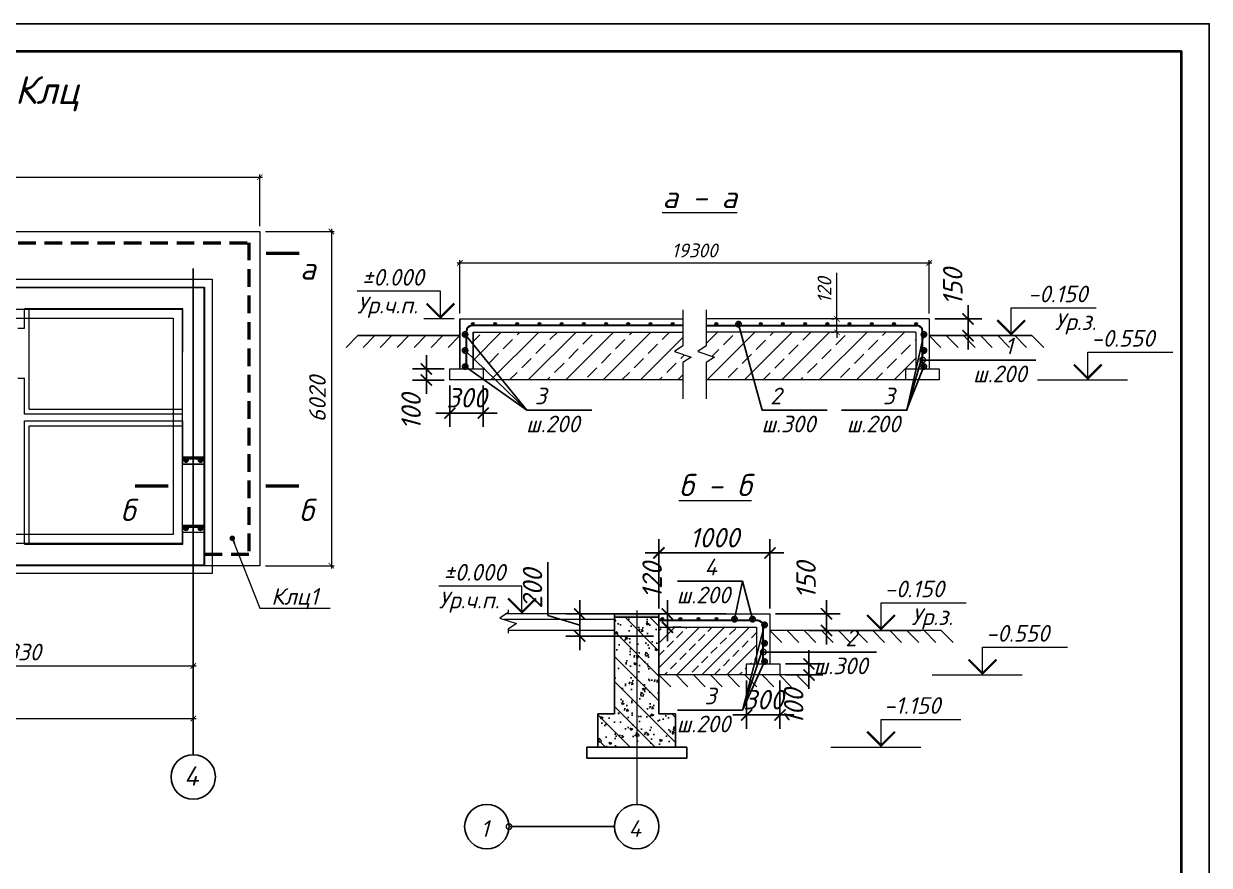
# Model space of a CAD drawing. Extents: x 108150 to 142535, y -18867 to -9422.
# Drawn here: x 136107.8 to 136321.3, y -16702.9 to -16551.3 of the extents above; entities that cross this region are included whole.
import ezdxf
from ezdxf.enums import TextEntityAlignment as Align

# ---------------------------------------------------------------- set-up
doc = ezdxf.new("R2010")
doc.units = 0
doc.header["$MEASUREMENT"] = 0
doc.header["$PDMODE"] = 32
doc.header["$PDSIZE"] = 0.6
doc.linetypes.add('DASHED2', pattern=[9.525, 6.35, -3.175])
doc.styles.add('ГОСТ -3', font='isocpeui.ttf', dxfattribs={"height": 3})
doc.styles.add('ГОСТ 300', font='isocpeui.ttf', dxfattribs={"height": 300})
doc.styles.add('ГОСТ-  2.5', font='isocpeui.ttf', dxfattribs={"height": 2.5})
doc.styles.add('ГОСТ3.5', font='isocpeur.ttf', dxfattribs={"oblique": 15, "height": 3.5})
doc.dimstyles.new('100', dxfattribs={"dimtxt": 3.5, "dimasz": 2, "dimexe": 2.5, "dimexo": 0.5, "dimgap": 1, "dimtad": 1, "dimdec": 0, "dimlfac": 100, "dimtxsty": 'ГОСТ3.5', "dimblk": 'ARCHTICK', "dimcen": 2.5, "dimdle": 2.5, "dimclrd": 256, "dimclre": 256, "dimclrt": 2, "dimadec": 3, "dimazin": 0, "dimtfac": 1, "dimtdec": 0, "dimtmove": 1, "dimatfit": 3, "dimldrblk": 'DOTSMALL', "dimfxl": 1, "dimlwd": -1, "dimlwe": -1, "dimarcsym": 0})
doc.dimstyles.new('100-2.5', dxfattribs={"dimtxt": 2.5, "dimasz": 1, "dimexe": 0.5, "dimexo": 1, "dimgap": 1, "dimtad": 1, "dimdec": 0, "dimlfac": 100, "dimtxsty": 'ГОСТ-  2.5', "dimblk": 'ARCHTICK', "dimcen": 2.5, "dimdle": 0.5, "dimclrd": 7, "dimclre": 7, "dimclrt": 7, "dimadec": 0, "dimazin": 0, "dimtfac": 1, "dimtdec": 0, "dimtmove": 0, "dimatfit": 0, "dimldrblk": 'DOT', "dimfxl": 1, "dimlwd": 15, "dimlwe": 15, "dimarcsym": 0})
doc.dimstyles.new('100-3А', dxfattribs={"dimtxt": 3, "dimasz": 1, "dimexe": 0.5, "dimexo": 1, "dimgap": 1, "dimtad": 1, "dimdec": 0, "dimlfac": 100, "dimtxsty": 'ГОСТ -3', "dimblk": 'ARCHTICK', "dimcen": 2.5, "dimdle": 0.5, "dimclrd": 7, "dimclre": 7, "dimclrt": 7, "dimadec": 0, "dimazin": 0, "dimtfac": 1, "dimtdec": 0, "dimtmove": 0, "dimatfit": 0, "dimldrblk": 'DOT', "dimfxl": 1, "dimlwd": 15, "dimlwe": 15, "dimarcsym": 0})
doc.dimstyles.new('50', dxfattribs={"dimtxt": 3.5, "dimasz": 2, "dimexe": 2.5, "dimexo": 1, "dimgap": 1, "dimtad": 1, "dimdec": 0, "dimlfac": 50, "dimtxsty": 'ГОСТ3.5', "dimblk": 'ARCHTICK', "dimcen": 2.5, "dimdle": 2.5, "dimclrd": 256, "dimclre": 256, "dimclrt": 2, "dimadec": 3, "dimazin": 0, "dimtfac": 1, "dimtdec": 0, "dimtmove": 1, "dimatfit": 3, "dimldrblk": 'DOTSMALL', "dimfxl": 1, "dimlwd": -1, "dimlwe": -1, "dimarcsym": 0})

# ---------------------------------------------------------------- blocks, each defined once
blk = doc.blocks.new('*U2669')
at = {"color": 0, "lineweight": -2}
for p, q in [((0, 0), (-2.12, -2.12)), ((3.06, 0), (0.94, -2.12)), ((6.13, 0), (4, -2.12)), ((9.19, 0), (7.07, -2.12)), ((12.25, 0), (10.13, -2.12)), ((15.31, 0), (13.19, -2.12)), ((18.38, 0), (16.25, -2.12))]:
    blk.add_line(p, q, dxfattribs=at)
blk = doc.blocks.new('_ArchTick')
at = {"color": 0, "linetype": 'ByBlock', "const_width": 0.15}
blk.add_lwpolyline([(-0.5, -0.5), (0.5, 0.5)], dxfattribs=at)
blk = doc.blocks.new('_DotSmall')
at = {"color": 0, "linetype": 'ByBlock', "lineweight": 15, "const_width": 0.5}
blk.add_lwpolyline([(-0.0625, 0, 1), (0.0625, 0, 1)], format="xyb", close=True, dxfattribs=at)
blk = doc.blocks.new('*D2702')
at = {"transparency": 16777216}
for p, q in [((136252.38, -16655.16), (136252.38, -16663.16)), ((136243.2, -16657.66), (136254.88, -16657.66)), ((136249.2, -16660.66), (136254.88, -16660.66))]:
    blk.add_line(p, q, dxfattribs=at)
at = {"layer": 'Defpoints', "color": 0, "lineweight": 0, "transparency": 16777216}
for p in [(136242.2, -16657.66), (136248.2, -16660.66), (136252.38, -16660.66)]:
    blk.add_point(p, dxfattribs=at)
at = {"transparency": 16777216, "xscale": 2, "yscale": 2, "zscale": 2}
for p, rotation in [((136252.38, -16657.66), 90), ((136252.38, -16660.66), 270)]:
    blk.add_blockref('_ArchTick', p, dxfattribs=dict(at, rotation=rotation))
at = {"color": 2, "lineweight": 15, "transparency": 16777216, "insert": (136248.71, -16651.62), "char_height": 3.5, "attachment_point": 5, "rotation": 90, "style": 'ГОСТ3.5'}
blk.add_mtext('150', dxfattribs=at)
blk = doc.blocks.new('*D2703')
at = {"transparency": 16777216}
for p, q in [((136202.18, -16657.93), (136202.18, -16648.35)), ((136207.93, -16664.16), (136207.93, -16655.16)), ((136207.93, -16659.66), (136202.18, -16657.93)), ((136221.2, -16657.66), (136205.43, -16657.66)), ((136221.2, -16661.66), (136205.43, -16661.66))]:
    blk.add_line(p, q, dxfattribs=at)
at = {"layer": 'Defpoints', "color": 0, "lineweight": 0, "transparency": 16777216}
for p in [(136207.93, -16657.66), (136222.2, -16657.66), (136222.2, -16661.66)]:
    blk.add_point(p, dxfattribs=at)
at = {"transparency": 16777216, "xscale": 2, "yscale": 2, "zscale": 2}
for p, rotation in [((136207.93, -16657.66), 90), ((136207.93, -16661.66), 270)]:
    blk.add_blockref('_ArchTick', p, dxfattribs=dict(at, rotation=rotation))
at = {"color": 2, "lineweight": 15, "transparency": 16777216, "insert": (136199.43, -16653.14), "char_height": 3.5, "attachment_point": 5, "rotation": 90, "style": 'ГОСТ3.5'}
blk.add_mtext('200', dxfattribs=at)
blk = doc.blocks.new('A$C35071BFB')
at = {"lineweight": 25}
h = blk.add_hatch(color=196, dxfattribs=at)
h.dxf.hatch_style = 1
h.set_gradient(color1=(173, 173, 173), color2=(158, 158, 158), one_color=1, tint=0.62)
h.paths.add_polyline_path([(0, 0), (-8, 0), (-8, -0.6), (0, -0.6)])
h = blk.add_hatch(dxfattribs=at)
h.set_pattern_fill('ANSI31', color=196)
h.set_pattern_definition([(45, (3610.977, 6820.6217), (-2.245064, 2.245064), [])])
h.paths.add_polyline_path([(-8, -18), (-11, -18), (-11, -24), (3, -24), (3, -18), (0, -18), (0, -0.6), (-8, -0.6)])
h = blk.add_hatch(dxfattribs=at)
h.set_pattern_fill('AR-CONC', color=196, scale=0.025)
h.set_pattern_definition([(50, (3610.977, 6820.6217), (4.5546167, -0.3984771), [0.47625, -5.23875]), (355, (3610.977, 6820.6217), (-0.8810855, 4.776421), [0.381, -4.1910146]), (100.451445, (3611.3565, 6820.5885), (3.6735312, 4.3779438), [0.4047502, -4.452256]), (46.1842, (3610.977, 6821.892), (6.776976, -1.051058), [0.714375, -7.858125]), (96.63556, (3611.542, 6821.804), (5.9351034, 6.185653), [0.6071256, -6.67839]), (351.18415, (3610.977, 6821.892), (5.9351034, 6.185653), [0.571499, -6.286493]), (21, (3611.612, 6821.5742), (3.7903598, -2.55663), [0.47625, -5.23875]), (326, (3611.612, 6821.574), (1.5450507, 4.6046992), [0.381, -4.191]), (71.451445, (3611.928, 6821.361), (5.3354105, 2.0480692), [0.4047502, -4.4522484]), (37.5, (3610.977, 6820.6217), (0.07721508, 2.11387597), [0, -4.1402, 0, -4.2545, 0, -4.206875]), (7.5, (3610.977, 6820.6217), (1.67049156, 2.5045144), [0, -2.4257, 0, -4.04495, 0, -1.603375]), (327.5, (3609.561, 6820.6217), (3.38976488, -0.1432186), [0, -1.5875, 0, -4.953, 0, -6.57225]), (317.5, (3608.926, 6820.6217), (3.7032295, 0.6356623), [0, -2.06375, 0, -3.2893, 0, -4.66725])])
h.paths.add_polyline_path([(0, -18), (0, -0.6), (-8, -0.6), (-8, -18), (-11, -18), (-11, -24), (3, -24), (3, -18)])
at = {"color": 7, "lineweight": -3}
for p, q in [((-8, 0), (-8, -18)), ((0, -18), (0, 0)), ((-8, -18), (-11, -18)), ((-11, -18), (-11, -24)), ((3, -18), (0, -18)), ((3, -24), (3, -18)), ((5, -24), (-13, -24)), ((-13, -24), (-13, -26)), ((5, -26), (5, -24)), ((-13, -26), (5, -26))]:
    blk.add_line(p, q, dxfattribs=at)
at = {"color": 196, "lineweight": 25}
blk.add_lwpolyline([(-8, -0.6), (0, -0.6), (0, 0), (-8, 0)], close=True, dxfattribs=at)
blk = doc.blocks.new('*D2874')
at = {"transparency": 16777216}
for p, q in [((136222.2, -16656.66), (136222.2, -16644.17)), ((136242.2, -16656.66), (136242.2, -16644.17)), ((136219.7, -16646.67), (136244.7, -16646.67))]:
    blk.add_line(p, q, dxfattribs=at)
at = {"layer": 'Defpoints', "color": 0, "lineweight": 0, "transparency": 16777216}
for p in [(136242.2, -16646.67), (136222.2, -16657.66), (136242.2, -16657.66)]:
    blk.add_point(p, dxfattribs=at)
at = {"transparency": 16777216, "xscale": 2, "yscale": 2, "zscale": 2, "rotation": 180}
blk.add_blockref('_ArchTick', (136222.2, -16646.67), dxfattribs=at)
at = {"transparency": 16777216, "xscale": 2, "yscale": 2, "zscale": 2}
blk.add_blockref('_ArchTick', (136242.2, -16646.67), dxfattribs=at)
at = {"color": 2, "lineweight": 15, "transparency": 16777216, "insert": (136232.2, -16643.92), "char_height": 3.5, "attachment_point": 5, "style": 'ГОСТ3.5'}
blk.add_mtext('1000', dxfattribs=at)
blk = doc.blocks.new('*D2875')
at = {"transparency": 16777216}
for p, q in [((136238, -16669.66), (136238, -16678.36)), ((136244, -16669.66), (136244, -16678.36)), ((136235.5, -16675.86), (136246.5, -16675.86))]:
    blk.add_line(p, q, dxfattribs=at)
at = {"layer": 'Defpoints', "color": 0, "lineweight": 0, "transparency": 16777216}
for p in [(136238, -16668.66, -754.49), (136244, -16668.66, -754.49), (136244, -16675.86)]:
    blk.add_point(p, dxfattribs=at)
at = {"transparency": 16777216, "xscale": 2, "yscale": 2, "zscale": 2, "rotation": 180}
blk.add_blockref('_ArchTick', (136238, -16675.86), dxfattribs=at)
at = {"transparency": 16777216, "xscale": 2, "yscale": 2, "zscale": 2}
blk.add_blockref('_ArchTick', (136244, -16675.86), dxfattribs=at)
at = {"color": 2, "lineweight": 15, "transparency": 16777216, "insert": (136241, -16673.11), "char_height": 3.5, "attachment_point": 5, "style": 'ГОСТ3.5'}
blk.add_mtext('300', dxfattribs=at)
blk = doc.blocks.new('*D2876')
at = {"transparency": 16777216}
for p, q in [((136249.23, -16671.16), (136249.23, -16664.16)), ((136245, -16666.66), (136251.73, -16666.66)), ((136245, -16668.66), (136251.73, -16668.66))]:
    blk.add_line(p, q, dxfattribs=at)
at = {"layer": 'Defpoints', "color": 0, "lineweight": 0, "transparency": 16777216}
for p in [(136244, -16666.66, -754.49), (136249.23, -16666.66), (136244, -16668.66, -754.49)]:
    blk.add_point(p, dxfattribs=at)
at = {"transparency": 16777216, "xscale": 2, "yscale": 2, "zscale": 2}
for p, rotation in [((136249.23, -16666.66), 90), ((136249.23, -16668.66), 270)]:
    blk.add_blockref('_ArchTick', p, dxfattribs=dict(at, rotation=rotation))
at = {"color": 2, "lineweight": 15, "transparency": 16777216, "insert": (136246.48, -16674.41), "char_height": 3.5, "attachment_point": 5, "rotation": 90, "style": 'ГОСТ3.5'}
blk.add_mtext('100', dxfattribs=at)
blk = doc.blocks.new('_Dot')
at = {"color": 0, "linetype": 'ByBlock', "lineweight": -2}
blk.add_line((-0.5, 0), (-1, 0), dxfattribs=at)
at = {"color": 0, "linetype": 'ByBlock', "const_width": 0.5}
blk.add_lwpolyline([(-0.25, 0, 1), (0.25, 0, 1)], format="xyb", close=True, dxfattribs=at)
blk = doc.blocks.new('*D2879')
at = {"transparency": 16777216}
for p, q in [((136277.89, -16602.02), (136277.89, -16610.02)), ((136271.88, -16604.52), (136280.39, -16604.52)), ((136271.88, -16607.52), (136280.39, -16607.52))]:
    blk.add_line(p, q, dxfattribs=at)
at = {"layer": 'Defpoints', "color": 0, "lineweight": 0, "transparency": 16777216}
for p in [(136270.88, -16604.52, -754.49), (136270.88, -16607.52, -754.49), (136277.89, -16607.52)]:
    blk.add_point(p, dxfattribs=at)
at = {"transparency": 16777216, "xscale": 2, "yscale": 2, "zscale": 2}
for p, rotation in [((136277.89, -16604.52), 90), ((136277.89, -16607.52), 270)]:
    blk.add_blockref('_ArchTick', p, dxfattribs=dict(at, rotation=rotation))
at = {"color": 2, "lineweight": 15, "transparency": 16777216, "insert": (136275.14, -16598.77), "char_height": 3.5, "attachment_point": 5, "rotation": 90, "style": 'ГОСТ3.5'}
blk.add_mtext('150', dxfattribs=at)
blk = doc.blocks.new('*D2712')
at = {"transparency": 16777216}
for p, q in [((136184.54, -16616.52), (136184.54, -16623.97)), ((136190.54, -16616.52), (136190.54, -16623.97)), ((136182.04, -16621.47), (136193.04, -16621.47))]:
    blk.add_line(p, q, dxfattribs=at)
at = {"layer": 'Defpoints', "color": 0, "lineweight": 0, "transparency": 16777216}
for p in [(136184.54, -16615.52, -754.49), (136190.54, -16615.52, -754.49), (136190.54, -16621.47)]:
    blk.add_point(p, dxfattribs=at)
at = {"transparency": 16777216, "xscale": 2, "yscale": 2, "zscale": 2, "rotation": 180}
blk.add_blockref('_ArchTick', (136184.54, -16621.47), dxfattribs=at)
at = {"transparency": 16777216, "xscale": 2, "yscale": 2, "zscale": 2}
blk.add_blockref('_ArchTick', (136190.54, -16621.47), dxfattribs=at)
at = {"color": 2, "lineweight": 15, "transparency": 16777216, "insert": (136187.54, -16618.72), "char_height": 3.5, "attachment_point": 5, "style": 'ГОСТ3.5'}
blk.add_mtext('300', dxfattribs=at)
blk = doc.blocks.new('*D2713')
at = {"transparency": 16777216}
for p, q in [((136180.31, -16618.02), (136180.31, -16611.02)), ((136183.54, -16613.52), (136177.81, -16613.52)), ((136183.54, -16615.52), (136177.81, -16615.52))]:
    blk.add_line(p, q, dxfattribs=at)
at = {"layer": 'Defpoints', "color": 0, "lineweight": 0, "transparency": 16777216}
for p in [(136180.31, -16613.52), (136184.54, -16613.52, -754.49), (136184.54, -16615.52, -754.49)]:
    blk.add_point(p, dxfattribs=at)
at = {"transparency": 16777216, "xscale": 2, "yscale": 2, "zscale": 2}
for p, rotation in [((136180.31, -16613.52), 90), ((136180.31, -16615.52), 270)]:
    blk.add_blockref('_ArchTick', p, dxfattribs=dict(at, rotation=rotation))
at = {"color": 2, "lineweight": 15, "transparency": 16777216, "insert": (136177.56, -16621.27), "char_height": 3.5, "attachment_point": 5, "rotation": 90, "style": 'ГОСТ3.5'}
blk.add_mtext('100', dxfattribs=at)
blk = doc.blocks.new('*D2714')
at = {"color": 7, "lineweight": 15, "transparency": 16777216}
for p, q in [((136163.19, -16588.28), (136163.19, -16649.48)), ((136151.31, -16588.78), (136163.69, -16588.78)), ((136151.31, -16648.98), (136163.69, -16648.98))]:
    blk.add_line(p, q, dxfattribs=at)
at = {"layer": 'Defpoints', "color": 0, "lineweight": 0, "transparency": 16777216}
for p in [(136150.31, -16588.78), (136150.31, -16648.98), (136163.19, -16648.98)]:
    blk.add_point(p, dxfattribs=at)
at = {"color": 7, "lineweight": 15, "transparency": 16777216}
for p, rotation in [((136163.19, -16588.78), 90), ((136163.19, -16648.98), 270)]:
    blk.add_blockref('_ArchTick', p, dxfattribs=dict(at, rotation=rotation))
at = {"color": 7, "lineweight": 25, "transparency": 16777216, "insert": (136160.69, -16618.96), "char_height": 3, "attachment_point": 5, "rotation": 90, "style": 'ГОСТ -3'}
blk.add_mtext('6020', dxfattribs=at)
blk = doc.blocks.new('A$C2C831A7A')
at = {"lineweight": 25}
for points in [[(-0.95, 3.2, 1), (-0.15, 3.2, 1)], [(-0.95, 0.6, 1), (-0.15, 0.6, 1)]]:
    blk.add_hatch(color=7, dxfattribs=at).paths.add_polyline_path(points)
at = {"color": 7, "lineweight": 50}
blk.add_line((-0.15, 0.06), (-0.15, 3.69), dxfattribs=at)
at = {"color": 7, "lineweight": 25}
for centre in [(-0.55, 3.2), (-0.55, 0.6)]:
    blk.add_circle(centre, 0.4, dxfattribs=at)
blk = doc.blocks.new('*D2707')
at = {"color": 7, "lineweight": 15, "transparency": 16777216}
for p, q in [((135969.11, -16673.03), (135969.11, -16677.01)), ((136138.31, -16673.03), (136138.31, -16677.01)), ((135968.61, -16676.51), (136138.81, -16676.51))]:
    blk.add_line(p, q, dxfattribs=at)
at = {"layer": 'Defpoints', "color": 0, "lineweight": 0, "transparency": 16777216}
for p in [(135969.11, -16672.03), (136138.31, -16672.03), (136138.31, -16676.51)]:
    blk.add_point(p, dxfattribs=at)
at = {"color": 7, "lineweight": 15, "transparency": 16777216, "rotation": 180}
blk.add_blockref('_ArchTick', (135969.11, -16676.51), dxfattribs=at)
at = {"color": 7, "lineweight": 15, "transparency": 16777216}
blk.add_blockref('_ArchTick', (136138.31, -16676.51), dxfattribs=at)
at = {"color": 7, "lineweight": 25, "transparency": 16777216, "insert": (136053.71, -16674.01), "char_height": 3, "attachment_point": 5, "style": 'ГОСТ -3'}
blk.add_mtext('16920', dxfattribs=at)
blk = doc.blocks.new('*D2711')
at = {"color": 7, "lineweight": 15, "transparency": 16777216}
for p, q in [((135956.62, -16578.98), (136150.81, -16578.98)), ((135957.12, -16587.78), (135957.12, -16578.48)), ((136150.31, -16587.78), (136150.31, -16578.48))]:
    blk.add_line(p, q, dxfattribs=at)
at = {"layer": 'Defpoints', "color": 0, "lineweight": 0, "transparency": 16777216}
for p in [(136150.31, -16578.98), (135957.12, -16588.78), (136150.31, -16588.78)]:
    blk.add_point(p, dxfattribs=at)
at = {"color": 7, "lineweight": 15, "transparency": 16777216, "rotation": 180}
blk.add_blockref('_ArchTick', (135957.12, -16578.98), dxfattribs=at)
at = {"color": 7, "lineweight": 15, "transparency": 16777216}
blk.add_blockref('_ArchTick', (136150.31, -16578.98), dxfattribs=at)
at = {"color": 7, "lineweight": 25, "transparency": 16777216, "insert": (136053.01, -16576.48), "char_height": 3, "attachment_point": 5, "style": 'ГОСТ -3'}
blk.add_mtext('19320', dxfattribs=at)
blk = doc.blocks.new('*D2959')
at = {"color": 7, "lineweight": 15, "transparency": 16777216}
for p, q in [((136254.28, -16604.52), (136254.28, -16596.19)), ((136253.28, -16604.52), (136253.78, -16604.52)), ((136254.28, -16606.92), (136254.28, -16604.52)), ((136253.28, -16606.92), (136253.78, -16606.92)), ((136254.28, -16606.92), (136254.28, -16607.92))]:
    blk.add_line(p, q, dxfattribs=at)
at = {"layer": 'Defpoints', "color": 0, "lineweight": 0, "transparency": 16777216}
for p in [(136254.28, -16604.52, -754.49), (136254.28, -16606.92, -754.49), (136254.28, -16606.92)]:
    blk.add_point(p, dxfattribs=at)
at = {"color": 7, "lineweight": 15, "transparency": 16777216}
for p, rotation in [((136254.28, -16604.52), 270), ((136254.28, -16606.92), 90)]:
    blk.add_blockref('_ArchTick', p, dxfattribs=dict(at, rotation=rotation))
at = {"color": 7, "lineweight": 25, "transparency": 16777216, "insert": (136252.03, -16599.35), "char_height": 2.5, "attachment_point": 5, "rotation": 90, "style": 'ГОСТ-  2.5'}
blk.add_mtext('120', dxfattribs=at)
blk = doc.blocks.new('*D2960')
at = {"transparency": 16777216}
for p, q in [((136223.73, -16662.56), (136223.73, -16655.16)), ((136224.73, -16657.66), (136226.23, -16657.66)), ((136224.73, -16660.06), (136226.23, -16660.06))]:
    blk.add_line(p, q, dxfattribs=at)
at = {"layer": 'Defpoints', "color": 0, "lineweight": 0, "transparency": 16777216}
for p in [(136223.73, -16657.66, -754.49), (136223.73, -16657.66), (136223.73, -16660.06, -754.49)]:
    blk.add_point(p, dxfattribs=at)
at = {"transparency": 16777216, "xscale": 2, "yscale": 2, "zscale": 2}
for p, rotation in [((136223.73, -16657.66), 90), ((136223.73, -16660.06), 270)]:
    blk.add_blockref('_ArchTick', p, dxfattribs=dict(at, rotation=rotation))
at = {"color": 2, "lineweight": 15, "transparency": 16777216, "insert": (136220.98, -16651.64), "char_height": 3.5, "attachment_point": 5, "rotation": 90, "style": 'ГОСТ3.5'}
blk.add_mtext('120', dxfattribs=at)

msp = doc.modelspace()

# ---------------------------------------------------------------- hatches: boundary and pattern name
at = {"lineweight": -3}
for points in [[(136188.9331, -16605.4688, 1), (136188.4331, -16605.4688, 1)], [(136192.9331, -16605.4688, 1), (136192.4331, -16605.4688, 1)], [(136196.9331, -16605.4688, 1), (136196.4331, -16605.4688, 1)], [(136200.9331, -16605.4688, 1), (136200.4331, -16605.4688, 1)], [(136204.9331, -16605.4688, 1), (136204.4331, -16605.4688, 1)], [(136208.9331, -16605.4688, 1), (136208.4331, -16605.4688, 1)], [(136212.9331, -16605.4688, 1), (136212.4331, -16605.4688, 1)], [(136216.9331, -16605.4688, 1), (136216.4331, -16605.4688, 1)], [(136220.9331, -16605.4688, 1), (136220.4331, -16605.4688, 1)], [(136224.9331, -16605.4688, 1), (136224.4331, -16605.4688, 1)], [(136232.2915, -16605.4688, -1), (136232.7915, -16605.4688, -1)], [(136236.2915, -16605.4688, -1), (136236.7915, -16605.4688, -1)], [(136240.2915, -16605.4688, -1), (136240.7915, -16605.4688, -1)], [(136244.2915, -16605.4688, -1), (136244.7915, -16605.4688, -1)], [(136248.2915, -16605.4688, -1), (136248.7915, -16605.4688, -1)], [(136252.2915, -16605.4688, -1), (136252.7915, -16605.4688, -1)], [(136256.2915, -16605.4688, -1), (136256.7915, -16605.4688, -1)], [(136260.2915, -16605.4688, -1), (136260.7915, -16605.4688, -1)], [(136264.2915, -16605.4688, -1), (136264.7915, -16605.4688, -1)], [(136268.2915, -16605.4688, -1), (136268.7915, -16605.4688, -1)], [(136187.0292, -16607.3119, -1), (136187.5292, -16607.3119, -1)], [(136270.1954, -16607.3119, 1), (136269.6954, -16607.3119, 1)], [(136187.0292, -16610.1915, -1), (136187.5292, -16610.1915, -1)], [(136270.1954, -16610.1915, 1), (136269.6954, -16610.1915, 1)], [(136187.0554, -16613.0996, -1), (136187.5554, -16613.0996, -1)], [(136187.0554, -16613.0996, -1), (136187.5554, -16613.0996, -1)], [(136270.1692, -16613.0996, 1), (136269.6692, -16613.0996, 1)], [(136223.0688, -16658.6093, 1), (136222.5688, -16658.6093, 1)], [(136226.3188, -16658.6093, 1), (136225.8188, -16658.6093, 1)], [(136229.5688, -16658.6093, 1), (136229.0688, -16658.6093, 1)], [(136232.8188, -16658.6093, 1), (136232.3188, -16658.6093, 1)], [(136236.0688, -16658.6093, 1), (136235.5688, -16658.6093, 1)], [(136239.3188, -16658.6093, 1), (136238.8188, -16658.6093, 1)], [(136241.4903, -16659.6355, 1), (136240.9903, -16659.6355, 1)], [(136241.4903, -16662.9319, 1), (136240.9903, -16662.9319, 1)], [(136241.4903, -16666.2401, 1), (136240.9903, -16666.2401, 1)]]:
    msp.add_hatch(color=7, dxfattribs=at).paths.add_polyline_path(points)
at = {"lineweight": 15}
h = msp.add_hatch(dxfattribs=at)
h.set_pattern_fill('ANSI33,_O', scale=0.75)
h.set_pattern_definition([(45, (106527.3174, -27650.599), (-3.36759605, 3.36759605), []), (45, (106530.685, -27650.599), (-3.36759605, 3.36759605), [2.38125, -1.190625])])
h.paths.add_polyline_path([(136228.0306, -16611.3855), (136225.0306, -16610.3855), (136226.5306, -16609.3855), (136226.5306, -16606.9188), (136188.7423, -16606.9188), (136188.7423, -16613.5188), (136190.5423, -16613.5188), (136190.5423, -16615.5188), (136226.5306, -16615.5188), (136226.5306, -16612.3855)])
h = msp.add_hatch(dxfattribs=at)
h.set_pattern_fill('ANSI33,_O', scale=0.75)
h.set_pattern_definition([(45, (106456.714, -27706.2633), (-3.36759605, 3.36759605), []), (45, (106460.0816, -27706.2633), (-3.36759605, 3.36759605), [2.38125, -1.190625])])
h.paths.add_polyline_path([(136268.4823, -16606.9188), (136230.6939, -16606.9188), (136230.6939, -16609.3855), (136229.1939, -16610.3855), (136232.1939, -16611.3855), (136230.6939, -16612.3855), (136230.6939, -16615.5188), (136266.6823, -16615.5188), (136266.6823, -16613.5188), (136268.4823, -16613.5188)])
h = msp.add_hatch(dxfattribs=at)
h.set_pattern_fill('ANSI33', scale=0.5)
h.set_pattern_definition([(45, (106536.6674, -27629.0934), (-2.24506403, 2.24506403), []), (45, (106538.9124, -27629.0934), (-2.24506403, 2.24506403), [1.5875, -0.79375])])
h.paths.add_polyline_path([(136239.8034, -16660.0593), (136222.2034, -16660.0593), (136222.2034, -16668.6593), (136238.0034, -16668.6593), (136238.0034, -16666.6593), (136239.8034, -16666.6593)])

# ---------------------------------------------------------------- linework, layer by layer
at = {"color": 116, "linetype": 'DASHED2', "lineweight": 50, "ltscale": 0.5}
for p, q in [((135959.1171, -16590.7843, -754.4947), (136148.3126, -16590.7843, -754.4947)), ((136148.3126, -16590.7843, -754.4947), (136148.3126, -16646.9825, -754.4947)), ((136148.3126, -16646.9825, -754.4947), (136140.3126, -16646.9825, -754.4947))]:
    msp.add_line(p, q, dxfattribs=at)
at = {"color": 5, "lineweight": 25}
msp.add_line((136138.3126, -16595.4563, -754.4947), (136138.3126, -16683.0339, -754.4947), dxfattribs=at)
at = {"color": 116, "lineweight": 15}
for p, q in [((135965.7126, -16597.3839, -754.4947), (136141.7126, -16597.3839, -754.4947)), ((135967.1171, -16598.7843, -754.4947), (136140.3126, -16598.7843, -754.4947)), ((136140.3126, -16598.7843, -754.4947), (136140.3126, -16648.9825, -754.4947)), ((136141.7126, -16597.3839, -754.4947), (136141.7126, -16650.379, -754.4947)), ((136034.5126, -16602.7843, -754.4947), (136136.3126, -16602.7843, -754.4947)), ((136108.7436, -16620.7824, -754.4947), (136108.7436, -16602.7843, -754.4947)), ((136136.3126, -16602.7843, -754.4947), (136136.3126, -16644.9486, -754.4947)), ((136035.9126, -16604.3839, -754.4947), (136134.7126, -16604.3839, -754.4947)), ((136134.7126, -16604.3839, -754.4947), (136134.7126, -16643.379, -754.4947)), ((136108.7436, -16620.7824, -754.4947), (136136.3126, -16620.7824, -754.4947)), ((136108.7436, -16644.9486, -754.4947), (136108.7436, -16623.7824, -754.4947)), ((136108.7436, -16623.7824, -754.4947), (136136.3126, -16623.7824, -754.4947)), ((136134.7126, -16643.379, -754.4947), (136035.9126, -16643.379, -754.4947)), ((136136.3126, -16644.9486, -754.4947), (136034.5126, -16644.9486, -754.4947)), ((136140.3126, -16648.9825, -754.4947), (135967.1171, -16648.9825, -754.4947)), ((136141.7126, -16650.379, -754.4947), (135965.7126, -16650.379, -754.4947))]:
    msp.add_line(p, q, dxfattribs=at)
at = {"color": 6, "lineweight": 13}
for p, q in [((136107.9126, -16606.1824, -754.4947), (136107.9126, -16602.6824, -754.4947)), ((136106.7126, -16606.1824, -754.4947), (136107.9126, -16606.1824, -754.4947)), ((136106.7126, -16615.1824, -754.4947), (136107.9126, -16615.1824, -754.4947)), ((136107.9126, -16621.6824, -754.4947), (136107.9126, -16615.1824, -754.4947)), ((136136.4126, -16621.6824, -754.4947), (136107.9126, -16621.6824, -754.4947)), ((136107.9126, -16645.0824, -754.4947), (136107.9126, -16622.8824, -754.4947)), ((136107.9126, -16622.8824, -754.4947), (136136.4126, -16622.8824, -754.4947)), ((136136.4126, -16630.6824, -754.4947), (136140.2126, -16630.6824, -754.4947)), ((136136.4126, -16641.6825, -754.4947), (136140.2126, -16641.6825, -754.4947))]:
    msp.add_line(p, q, dxfattribs=at)
at = {"color": 7, "lineweight": 13}
for p, q in [((136185.3423, -16604.5188, -754.4947), (136179.8423, -16604.5188, -754.4947)), ((136214.2034, -16658.6593, -754.4947), (136194.3092, -16658.6593, -754.4947)), ((136200.0358, -16657.6593, -754.4947), (136194.5358, -16657.6593, -754.4947)), ((136214.2034, -16657.6593, -754.4947), (136194.6842, -16657.6593, -754.4947)), ((136214.2034, -16660.6593, -754.4947), (136195.0592, -16660.6593, -754.4947))]:
    msp.add_line(p, q, dxfattribs=at)
at = {"color": 7, "lineweight": 15}
for p, q in [((136186.3423, -16604.5188, -754.4947), (136226.5306, -16604.5188, -754.4947)), ((136270.8823, -16604.5188, -754.4947), (136230.6939, -16604.5188, -754.4947)), ((136270.8823, -16604.5188, -754.4947), (136270.8823, -16613.5188, -754.4947)), ((136188.7423, -16606.9188, -754.4947), (136226.5306, -16606.9188, -754.4947)), ((136268.4823, -16606.9188, -754.4947), (136230.6939, -16606.9188, -754.4947)), ((136268.4823, -16606.9188, -754.4947), (136268.4823, -16613.5188, -754.4947)), ((136272.4558, -16607.5188, -754.4947), (136288.6674, -16607.5188, -754.4947)), ((136226.5306, -16615.5188, -358.5808), (136190.5423, -16615.5188)), ((136266.6823, -16615.5188, -754.4947), (136230.6939, -16615.5188, -395.9138)), ((136290.378, -16615.5188, -754.4947), (136306.5895, -16615.5188, -754.4947)), ((136218.2034, -16657.0593, -754.4947), (136218.2034, -16691.9737, -754.4947)), ((136222.2034, -16657.6593, -754.4947), (136242.2034, -16657.6593, -754.4947)), ((136242.2034, -16657.6593, -754.4947), (136242.2034, -16666.6593)), ((136222.2034, -16660.0593, -754.4947), (136239.8034, -16660.0593, -754.4947)), ((136239.8034, -16660.0593, -754.4947), (136239.8034, -16666.6593)), ((136273.06, -16660.6602, -754.4231), (136242.2034, -16660.6602, -754.4231)), ((136253.1451, -16660.6602, -754.4231), (136269.3566, -16660.6602, -754.4231)), ((136248.2034, -16668.6593, -754.4947), (136222.2034, -16668.6593, -754.4947)), ((136271.421, -16668.6593, -754.4947), (136287.6325, -16668.6593, -754.4947)), ((136253.1451, -16681.6593, -754.4231), (136269.3566, -16681.6593, -754.4231))]:
    msp.add_line(p, q, dxfattribs=at)
at = {"color": 7, "lineweight": 25}
for p, q in [((136186.3423, -16604.5188, -754.4947), (136186.3423, -16613.5188)), ((136186.3423, -16607.5188, -754.4947), (136167.9661, -16607.5188, -754.4947)), ((136188.7423, -16606.9188, -754.4947), (136188.7423, -16613.5188)), ((136289.3963, -16607.5188, -754.4947), (136270.8823, -16607.5188, -754.4947))]:
    msp.add_line(p, q, dxfattribs=at)
at = {"color": 7, "lineweight": 30}
for p, q in [((136187.5423, -16613.5188), (136187.5423, -16606.7188, -754.4947)), ((136226.5306, -16605.7188, -754.4947), (136188.5423, -16605.7188, -754.4947)), ((136230.6939, -16605.7188, -754.4947), (136268.6823, -16605.7188, -754.4947)), ((136269.6823, -16613.5188, -754.4947), (136269.6823, -16606.7188, -754.4947)), ((136240.0034, -16658.8593, -754.4947), (136222.2034, -16658.8593, -754.4947)), ((136241.0034, -16666.6593), (136241.0034, -16659.8593, -754.4947))]:
    msp.add_line(p, q, dxfattribs=at)
at = {"color": 0, "lineweight": -2}
for p, q in [((136270.8823, -16607.5188, -754.4947), (136273.0036, -16609.6401, -754.4947)), ((136273.968, -16607.5188, -754.4947), (136276.0893, -16609.6401, -754.4947)), ((136277.0536, -16607.5188, -754.4947), (136279.175, -16609.6401, -754.4947)), ((136280.1393, -16607.5188, -754.4947), (136282.2606, -16609.6401, -754.4947)), ((136283.225, -16607.5188, -754.4947), (136285.3463, -16609.6401, -754.4947)), ((136286.3106, -16607.5188, -754.4947), (136288.4319, -16609.6401, -754.4947)), ((136289.3963, -16607.5188, -754.4947), (136291.5176, -16609.6401, -754.4947)), ((136242.2034, -16660.6602, -754.4231), (136244.3247, -16662.7815, -754.4231)), ((136245.289, -16660.6602, -754.4231), (136247.4103, -16662.7815, -754.4231)), ((136248.3747, -16660.6602, -754.4231), (136250.496, -16662.7815, -754.4231)), ((136251.4603, -16660.6602, -754.4231), (136253.5817, -16662.7815, -754.4231)), ((136254.546, -16660.6602, -754.4231), (136256.6673, -16662.7815, -754.4231)), ((136257.6317, -16660.6602, -754.4231), (136259.753, -16662.7815, -754.4231)), ((136260.7173, -16660.6602, -754.4231), (136262.8386, -16662.7815, -754.4231)), ((136263.803, -16660.6602, -754.4231), (136265.9243, -16662.7815, -754.4231)), ((136266.8886, -16660.6602, -754.4231), (136269.01, -16662.7815, -754.4231)), ((136269.9743, -16660.6602, -754.4231), (136272.0956, -16662.7815, -754.4231)), ((136273.06, -16660.6602, -754.4231), (136275.1813, -16662.7815, -754.4231)), ((136222.2034, -16668.6593, -754.4947), (136224.3247, -16670.7807, -754.4947)), ((136225.3034, -16668.6593, -754.4947), (136227.4247, -16670.7807, -754.4947)), ((136228.4034, -16668.6593, -754.4947), (136230.5247, -16670.7807, -754.4947)), ((136231.5034, -16668.6593, -754.4947), (136233.6247, -16670.7807, -754.4947)), ((136234.6034, -16668.6593, -754.4947), (136236.7247, -16670.7807, -754.4947)), ((136237.7034, -16668.6593, -754.4947), (136239.8247, -16670.7807, -754.4947)), ((136240.8034, -16668.6593, -754.4947), (136242.9247, -16670.7807, -754.4947)), ((136243.9034, -16668.6593, -754.4947), (136246.0247, -16670.7807, -754.4947)), ((136247.0034, -16668.6593, -754.4947), (136249.1247, -16670.7807, -754.4947))]:
    msp.add_line(p, q, dxfattribs=at)
at = {"color": 7}
msp.add_line((136222.2034, -16657.6593, -754.4947), (136234.2886, -16657.6593, -754.4947), dxfattribs=at)
at = {"color": 7, "lineweight": 25, "elevation": -754.4947}
msp.add_lwpolyline([(135901.3475, -16848.334), (136321.3475, -16848.334), (136321.3475, -16551.334), (135901.3475, -16551.334)], close=True, dxfattribs=at)
at = {"color": 7, "lineweight": 40, "elevation": -754.4947}
msp.add_lwpolyline([(135921.3475, -16843.334), (136316.3475, -16843.334), (136316.3475, -16556.334), (135921.3475, -16556.334)], close=True, dxfattribs=at)
at = {"color": 116, "lineweight": 15, "elevation": -754.4947}
msp.add_lwpolyline([(135967.1171, -16648.9825), (135957.1171, -16648.9825), (135957.1171, -16588.7843), (136150.3126, -16588.7843), (136150.3126, -16648.9825), (136140.3126, -16648.9825)], dxfattribs=at)
at = {"color": 7, "lineweight": 25, "elevation": -754.4947}
for points in [[(136151.3962, -16592.6713, 0.6, 0.6, 0), (136157.3962, -16592.6713, 0.6, 0.6, 0), (136155.3962, -16592.6713, 0, 0.8, 0), (136155.3962, -16596.6713, 0, 0, 0), (136155.3962, -16598.6713, 0, 0, 0)], [(136133.8376, -16634.635, 0.6, 0.6, 0), (136127.8376, -16634.635, 0.6, 0.6, 0), (136129.8376, -16634.635, 0, 0.8, 0), (136129.8376, -16638.635, 0, 0, 0), (136129.8376, -16640.635, 0, 0, 0)], [(136151.362, -16634.635, 0.6, 0.6, 0), (136157.362, -16634.635, 0.6, 0.6, 0), (136155.362, -16634.635, 0, 0.8, 0), (136155.362, -16638.635, 0, 0, 0), (136155.362, -16640.635, 0, 0, 0)]]:
    msp.add_lwpolyline(points, format="xyseb", dxfattribs=at)
at = {"color": 6, "lineweight": 13, "elevation": -754.4947}
for points in [[(135967.2126, -16598.8824), (136140.2126, -16598.8824), (136140.2126, -16648.8824), (135967.2126, -16648.8824)], [(136136.4126, -16629.3825), (136140.2126, -16629.3825), (136140.2126, -16630.6824), (136136.4126, -16630.6824)], [(136136.4126, -16641.6825), (136140.2126, -16641.6825), (136140.2126, -16642.9824), (136136.4126, -16642.9824)]]:
    msp.add_lwpolyline(points, close=True, dxfattribs=at)
at = {"color": 7, "lineweight": 13, "elevation": -754.4947}
for points in [[(136182.8423, -16604.5188), (136182.8423, -16599.5188), (136167.8309, -16599.5188)], [(136197.5358, -16657.6593), (136197.5358, -16652.6593), (136182.5245, -16652.6593)]]:
    msp.add_lwpolyline(points, dxfattribs=at)
at = {"color": 6, "lineweight": 13, "elevation": -754.4947}
for points in [[(136136.4126, -16610.4824), (136136.4126, -16602.6824), (136107.9126, -16602.6824)], [(136136.4126, -16630.6824), (136136.4126, -16622.8824)], [(136107.9126, -16645.0824), (136136.4126, -16645.0824), (136136.4126, -16641.6825)]]:
    msp.add_lwpolyline(points, dxfattribs=at)
at = {"color": 7, "lineweight": 13, "const_width": 0.4, "elevation": -754.4947}
for points in [[(136185.3423, -16601.736), (136182.8423, -16604.236), (136180.3423, -16601.736)], [(136200.0358, -16654.8765), (136197.5358, -16657.3765), (136195.0358, -16654.8765)]]:
    msp.add_lwpolyline(points, dxfattribs=at)
at = {"color": 7, "lineweight": 13}
for points in [[(136226.5306, -16602.8855), (136226.5306, -16609.3855), (136225.0306, -16610.3855), (136228.0306, -16611.3855), (136226.5306, -16612.3855), (136226.5306, -16618.8855)], [(136230.6939, -16602.8855), (136230.6939, -16609.3855), (136229.1939, -16610.3855), (136232.1939, -16611.3855), (136230.6939, -16612.3855), (136230.6939, -16618.8855)], [(136195.0592, -16656.9093), (136195.0592, -16657.4093), (136193.5592, -16658.4093), (136196.5592, -16659.4093), (136195.0592, -16660.4093), (136195.0592, -16661.1349)]]:
    msp.add_lwpolyline(points, dxfattribs=at)
at = {"color": 7, "lineweight": 15}
for points, elevation in [([(136285.6674, -16607.5188), (136285.6674, -16602.5188), (136300.9878, -16602.5188)], -754.4947), ([(136299.4492, -16615.5188), (136299.4492, -16610.5188), (136314.7696, -16610.5188)], -754.4947), ([(136262.2163, -16660.6602), (136262.2163, -16655.6602), (136277.5367, -16655.6602)], -754.4231), ([(136280.4922, -16668.6593), (136280.4922, -16663.6593), (136295.8126, -16663.6593)], -754.4947), ([(136262.2163, -16681.6593), (136262.2163, -16676.6593), (136276.6049, -16676.6593)], -754.4231)]:
    msp.add_lwpolyline(points, dxfattribs=dict(at, elevation=elevation))
at = {"color": 7, "lineweight": 15, "const_width": 0.4}
for points, elevation in [([(136283.1674, -16604.736), (136285.6674, -16607.236), (136288.1674, -16604.736)], -754.4947), ([(136296.9492, -16612.736), (136299.4492, -16615.236), (136301.9492, -16612.736)], -754.4947), ([(136259.7163, -16657.8774), (136262.2163, -16660.3774), (136264.7163, -16657.8774)], -754.4231), ([(136277.9922, -16665.8765), (136280.4922, -16668.3765), (136282.9922, -16665.8765)], -754.4947), ([(136259.7163, -16678.8765), (136262.2163, -16681.3765), (136264.7163, -16678.8765)], -754.4231)]:
    msp.add_lwpolyline(points, dxfattribs=dict(at, elevation=elevation))
at = {"color": 7, "lineweight": 15}
msp.add_lwpolyline([(136190.5423, -16615.5188), (136184.5423, -16615.5188), (136184.5423, -16613.5188), (136190.5423, -16613.5188)], close=True, dxfattribs=at)
at = {"color": 7, "lineweight": 15, "elevation": -754.4947}
for points in [[(136272.6823, -16615.5188), (136266.6823, -16615.5188), (136266.6823, -16613.5188), (136272.6823, -16613.5188)], [(136244.0034, -16668.6593), (136238.0034, -16668.6593), (136238.0034, -16666.6593), (136244.0034, -16666.6593)]]:
    msp.add_lwpolyline(points, close=True, dxfattribs=at)
at = {"color": 7, "lineweight": -3}
for centre in [(136188.6831, -16605.4688, -754.4947), (136192.6831, -16605.4688, -754.4947), (136196.6831, -16605.4688, -754.4947), (136200.6831, -16605.4688, -754.4947), (136204.6831, -16605.4688, -754.4947), (136208.6831, -16605.4688, -754.4947), (136212.6831, -16605.4688, -754.4947), (136216.6831, -16605.4688, -754.4947), (136220.6831, -16605.4688, -754.4947), (136224.6831, -16605.4688, -754.4947), (136232.5415, -16605.4688, -754.4947), (136236.5415, -16605.4688, -754.4947), (136240.5415, -16605.4688, -754.4947), (136244.5415, -16605.4688, -754.4947), (136248.5415, -16605.4688, -754.4947), (136252.5415, -16605.4688, -754.4947), (136256.5415, -16605.4688, -754.4947), (136260.5415, -16605.4688, -754.4947), (136264.5415, -16605.4688, -754.4947), (136268.5415, -16605.4688, -754.4947), (136187.2792, -16607.3119, -754.4947), (136269.9454, -16607.3119, -1260.4798), (136187.2792, -16610.1915, -754.4947), (136269.9454, -16610.1915, -1260.4798), (136187.3054, -16613.0996), (136187.3054, -16613.0996), (136269.9192, -16613.0996, -754.4947), (136222.8188, -16658.6093, -754.4947), (136226.0688, -16658.6093, -754.4947), (136229.3188, -16658.6093, -754.4947), (136232.5688, -16658.6093, -756.4947), (136235.8188, -16658.6093, -758.4947), (136239.0688, -16658.6093, -760.4947), (136241.2403, -16659.6355, -754.4947), (136241.2403, -16662.9319), (136241.2403, -16666.2401)]:
    msp.add_circle(centre, 0.25, dxfattribs=at)
at = {"color": 7}
msp.add_circle((136138.3126, -16687.0339, -754.4947), 4, dxfattribs=at)
at = {"color": 7, "lineweight": 25}
for centre in [(136191.2034, -16695.9737, -754.4947), (136218.2034, -16695.9737, -754.4947)]:
    msp.add_circle(centre, 4, dxfattribs=at)
at = {"color": 7, "lineweight": 30}
for centre, start, end in [((136188.5423, -16606.7188, -754.4947), 90, 180), ((136268.6823, -16606.7188, -754.4947), 0, 90), ((136240.0034, -16659.8593, -754.4947), 0, 90)]:
    msp.add_arc(centre, 1, start, end, dxfattribs=at)

# ---------------------------------------------------------------- block references
at = {"color": 7, "lineweight": 25}
msp.add_blockref('*U2669', (136167.9661, -16607.5188, -754.4947), dxfattribs=at)
at = {"color": 7, "lineweight": 0, "xscale": -1, "rotation": 270}
for p in [(136136.4126, -16629.3825, -754.4947), (136136.4126, -16641.6825, -754.4947)]:
    msp.add_blockref('A$C2C831A7A', p, dxfattribs=at)
at = {"color": 7, "lineweight": 25, "xscale": -1}
msp.add_blockref('A$C35071BFB', (136214.2034, -16657.6593, -754.4947), dxfattribs=at)

# ---------------------------------------------------------------- texts
at = {"color": 7, "lineweight": -3, "style": 'ГОСТ -3'}
msp.add_text('Схема расположения элементов крыльцо Клц', height=5, dxfattribs=at).set_placement((135975.3241, -16565.7762, -754.4947))
at = {"color": 7, "lineweight": 15, "style": 'ГОСТ -3'}
for s, p in [('%%Uа - а', (136229.5386, -16584.5527, -754.4947)), ('%%Uб - б', (136232.3459, -16636.4469, -754.4947))]:
    msp.add_text(s, height=4, dxfattribs=at).set_placement(p, align=Align.CENTER)
at = {"color": 7, "lineweight": 25, "style": 'ГОСТ -3'}
for s, p in [('а', (136157.5401, -16593.4232, -754.4947)), ('б', (136157.362, -16636.9374, -754.4947))]:
    msp.add_text(s, height=4, dxfattribs=at).set_placement(p, align=Align.TOP_LEFT)
at = {"color": 7, "lineweight": 13, "style": 'ГОСТ -3'}
for p in [(136179.8423, -16598.5188, -754.4947), (136194.5358, -16651.6593, -754.4947)]:
    msp.add_text('%%P0.000', height=3, dxfattribs=at).set_placement(p, align=Align.RIGHT)
at = {"color": 7, "lineweight": 15, "style": 'ГОСТ -3'}
for s, p in [('-0.150', (136288.6674, -16601.5188, -754.4947)), ('-0.550', (136300.0727, -16609.5188, -754.4947)), ('-0.150', (136262.8398, -16654.6602, -754.4231)), ('-0.550', (136281.1157, -16662.6593, -754.4947)), ('-1.150', (136262.738, -16675.6593, -754.4231))]:
    msp.add_text(s, height=3, dxfattribs=at).set_placement(p)
at = {"color": 7, "lineweight": 13, "style": 'ГОСТ -3'}
for p in [(136167.8309, -16600.5188, -754.4947), (136182.5245, -16653.6593, -754.4947)]:
    msp.add_text('Ур.ч.п.', height=3, dxfattribs=at).set_placement(p, align=Align.TOP_LEFT)
at = {"color": 7, "lineweight": 15, "style": 'ГОСТ -3'}
for p in [(136300.9878, -16603.5188, -754.4947), (136275.1602, -16656.6602, -754.4231)]:
    msp.add_text('Ур.з.', height=3, dxfattribs=at).set_placement(p, align=Align.TOP_RIGHT)
at = {"color": 7, "linetype": 'Continuous', "lineweight": 25, "style": 'ГОСТ -3'}
for s, p in [('1', (136284.4885, -16610.8826, -1258.4798)), ('3', (136199.8294, -16619.9027, 505.9852)), ('2', (136242.2388, -16619.9027, 507.9852)), ('3', (136262.5533, -16619.9027)), ('4', (136230.4074, -16650.7177)), ('2', (136255.7834, -16663.4838, -206.9443)), ('3', (136230.4074, -16673.9436))]:
    msp.add_text(s, height=3, dxfattribs=at).set_placement(p)
at = {"color": 7, "linetype": 'Continuous', "style": 'ГОСТ -3'}
for s, p in [('ш.200', (136278.7993, -16615.9252, -1258.4798)), ('ш.200', (136198.2787, -16624.9454, 505.9852)), ('ш.300', (136240.688, -16624.9454, 507.9852)), ('ш.200', (136256.0336, -16624.9454)), ('ш.200', (136225.4093, -16655.7603)), ('ш.300', (136250.0942, -16668.5264, -206.9443)), ('ш.200', (136225.4093, -16678.9862))]:
    msp.add_text(s, height=3, dxfattribs=at).set_placement(p)
at = {"color": 7, "lineweight": 25, "style": 'ГОСТ -3'}
msp.add_text('б', height=4, dxfattribs=at).set_placement((136127.8376, -16636.9374, -754.4947), align=Align.TOP_RIGHT)
at = {"color": 7}
for s, height, style, p in [('Клц1', 3, 'ГОСТ -3', (136152.3738, -16656.0081, -754.4947)), ('4', 3.5, 'ГОСТ 300', (136136.6197, -16688.6027, -754.4947))]:
    msp.add_text(s, height=height, dxfattribs=dict(at, style=style)).set_placement(p)
at = {"color": 7, "lineweight": 25, "style": 'ГОСТ -3'}
for s, p in [('1', (136190.0731, -16697.8257, -754.4947)), ('4', (136216.7231, -16697.8257, -754.4947))]:
    msp.add_text(s, height=3, rotation=360, dxfattribs=at).set_placement(p)

# ---------------------------------------------------------------- dimensions: what is measured, and where the dimension line sits
at = {"color": 116, "lineweight": 25}
for base, p1, p2, picture, middle in [((136150.3126, -16578.9831, -754.4947), (135957.1171, -16588.7843, -754.4947), (136150.3126, -16588.7843, -754.4947), '*D2711', (136053.0126, -16578.9831, -754.4947)), ((136138.3126, -16676.5145, -754.4947), (135969.1126, -16672.0339, -754.4947), (136138.3126, -16672.0339, -754.4947), '*D2707', (136053.7126, -16676.5145, -754.4947))]:
    dim = msp.add_linear_dim(base=base, p1=p1, p2=p2, dimstyle='100-3А', dxfattribs=at)
    dim.commit()
    dim.dimension.update_dxf_attribs({"geometry": picture, "text_midpoint": middle, "dimtype": 160})
dim = msp.add_linear_dim(base=(136163.1896, -16648.9825, -754.4947), p1=(136150.3126, -16588.7843, -754.4947), p2=(136150.3126, -16648.9825, -754.4947), angle=270, dimstyle='100-3А', dxfattribs=at)
dim.commit()
dim.dimension.update_dxf_attribs({"geometry": '*D2714', "text_midpoint": (136163.1896, -16618.9605, -754.4947), "dimtype": 160})
at = {"color": 7, "lineweight": 25}
msp.add_linear_dim(base=(136270.8823, -16594.4286), p1=(136186.3423, -16604.5188, -754.4947), p2=(136270.8823, -16604.5188, -754.4947), text='19300', dimstyle='100-2.5', override={"dimfxl": 1.25, "dimarcsym": 1}, dxfattribs=at).render()
at = {"color": 7, "lineweight": 15}
for base, p1, p2, override, picture, middle in [((136277.8945, -16607.5188), (136270.8823, -16604.5188, -754.4947), (136270.8823, -16607.5188, -754.4947), {"dimfxl": 1.25}, '*D2879', (136277.8945, -16598.7655)), ((136223.7348, -16657.6593), (136223.7348, -16660.0593, -754.4947), (136223.7348, -16657.6593, -754.4947), {"dimtmove": 1, "dimfxl": 1.25}, '*D2960', (136223.7348, -16651.6412)), ((136252.3835, -16660.6602, -754.4231), (136242.2034, -16657.6602, -754.4231), (136248.2034, -16660.6602, -754.4231), {"dimtmove": 1, "dimfxl": 1.25}, '*D2702', (136251.4603, -16651.6186, -754.4231))]:
    dim = msp.add_linear_dim(base=base, p1=p1, p2=p2, angle=90, dimstyle='50', override=override, dxfattribs=at)
    dim.commit()
    dim.dimension.update_dxf_attribs({"geometry": picture, "text_midpoint": middle, "dimtype": 160})
at = {"color": 7, "lineweight": 25}
dim = msp.add_linear_dim(base=(136254.2794, -16606.9188), p1=(136254.2794, -16604.5188, -754.4947), p2=(136254.2794, -16606.9188, -754.4947), angle=90, text='120', dimstyle='100-2.5', override={"dimfxl": 1.25, "dimarcsym": 1}, dxfattribs=at)
dim.commit()
dim.dimension.update_dxf_attribs({"geometry": '*D2959', "text_midpoint": (136254.2794, -16599.354), "dimtype": 160})
at = {"color": 7, "lineweight": 15}
for base, p1, p2, picture, middle in [((136180.3143, -16613.5188, 754.4947), (136184.5423, -16615.5188), (136184.5423, -16613.5188), '*D2713', (136180.3143, -16621.2721, 754.4947)), ((136249.2314, -16666.6593), (136244.0034, -16668.6593, -754.4947), (136244.0034, -16666.6593, -754.4947), '*D2876', (136249.2314, -16674.4126))]:
    dim = msp.add_linear_dim(base=base, p1=p1, p2=p2, angle=90, dimstyle='50', dxfattribs=at)
    dim.commit()
    dim.dimension.update_dxf_attribs({"geometry": picture, "text_midpoint": middle, "dimtype": 160})
for base, p1, p2, picture, middle in [((136190.5423, -16621.4716, 754.4947), (136184.5423, -16615.5188), (136190.5423, -16615.5188), '*D2712', (136187.5423, -16621.4716, 754.4947)), ((136244.0034, -16675.8622), (136238.0034, -16668.6593, -754.4947), (136244.0034, -16668.6593, -754.4947), '*D2875', (136241.0034, -16675.8622))]:
    dim = msp.add_linear_dim(base=base, p1=p1, p2=p2, dimstyle='50', dxfattribs=at)
    dim.commit()
    dim.dimension.update_dxf_attribs({"geometry": picture, "text_midpoint": middle, "dimtype": 160})
dim = msp.add_linear_dim(base=(136242.2034, -16646.6739, -754.4947), p1=(136222.2034, -16657.6593, -754.4947), p2=(136242.2034, -16657.6593, -754.4947), text='1000', dimstyle='50', dxfattribs=at)
dim.commit()
dim.dimension.update_dxf_attribs({"geometry": '*D2874', "text_midpoint": (136232.2034, -16643.9239, -754.4947)})
dim = msp.add_linear_dim(base=(136207.9291, -16657.6593, -754.4947), p1=(136222.2034, -16661.6593, -754.4947), p2=(136222.2034, -16657.6593, -754.4947), angle=90, dimstyle='50', override={"dimfxl": 1.25}, dxfattribs=at)
dim.commit()
dim.dimension.update_dxf_attribs({"geometry": '*D2703', "text_midpoint": (136199.4291, -16656.9343, -754.4947)})
at = {"color": 116, "lineweight": 25}
msp.add_linear_dim(base=(136138.3126, -16667.037, -754.4947), p1=(136075.0126, -16650.379, -754.4947), p2=(136138.3126, -16650.379, -754.4947), dimstyle='100-3А', override={"dimtmove": 1}, dxfattribs=at).render()

# ---------------------------------------------------------------- leaders
at = {"color": 7, "lineweight": 15}
for points, dimstyle, override in [([(136236.5415, -16605.4688, -752.4947), (136240.8002, -16620.9389, -752.4947), (136252.5217, -16620.9389, -752.4947)], '100', {"dimgap": 1, "dimtad": 0}), ([(136187.2792, -16607.3119, -754.4947), (136198.3909, -16620.9389, -754.4947), (136210.1123, -16620.9389, -754.4947)], '100', {"dimgap": 1, "dimtad": 0}), ([(136269.9454, -16607.3119, -1260.4798), (136266.8328, -16620.9389, -1260.4798), (136255.1113, -16620.9389, -1260.4798)], '100', {"dimgap": 1, "dimtad": 0}), ([(136187.2792, -16610.1915, -754.4947), (136198.3909, -16620.9389, -754.4947), (136210.1123, -16620.9389, -754.4947)], '100', {"dimgap": 1, "dimtad": 0}), ([(136269.9454, -16610.1915, -1260.4798), (136266.8328, -16620.9389, -1260.4798), (136255.1113, -16620.9389, -1260.4798)], '100', {"dimgap": 1, "dimtad": 0}), ([(136269.7085, -16611.9187, -1258.4798), (136290.105, -16611.9187, -1258.4798)], '50', {"dimgap": 1, "dimtad": 0, "dimfxl": 1.25}), ([(136187.3054, -16613.0996), (136198.4171, -16620.9389), (136210.1385, -16620.9389)], '100', {"dimgap": 1, "dimtad": 0}), ([(136269.9192, -16613.0996, -505.9852), (136266.8066, -16620.9389, -505.9852), (136255.0851, -16620.9389, -505.9852)], '100', {"dimgap": 1, "dimtad": 0}), ([(136239.0688, -16658.6093), (136237.2429, -16651.7538), (136225.5215, -16651.7538)], '100', {"dimgap": 1, "dimtad": 0}), ([(136235.8188, -16658.6093), (136237.2429, -16651.7538), (136225.5215, -16651.7538)], '100', {"dimgap": 1, "dimtad": 0}), ([(136241.2403, -16659.6355), (136237.2429, -16674.9797), (136225.5215, -16674.9797)], '100', {"dimgap": 1, "dimtad": 0}), ([(136241.2403, -16662.9319), (136237.2429, -16674.9797), (136225.5215, -16674.9797)], '100', {"dimgap": 1, "dimtad": 0}), ([(136241.0034, -16664.5199, -206.9443), (136261.3998, -16664.5199, -206.9443)], '50', {"dimgap": 1, "dimtad": 0, "dimfxl": 1.25}), ([(136241.2403, -16666.2401), (136237.2429, -16674.9797), (136225.5215, -16674.9797)], '100', {"dimgap": 1, "dimtad": 0})]:
    msp.add_leader(points, dimstyle=dimstyle, override=override, dxfattribs=at)
at = {"color": 116, "lineweight": 25}
msp.add_leader([(136145.3539, -16644.0373, -754.4947), (136150.2978, -16656.5968, -754.4947), (136163.0019, -16656.5968, -754.4947)], dimstyle='100-3А', override={"dimgap": 1, "dimtad": 0, "dimfxl": 1.25}, dxfattribs=at)
at = {"color": 7, "lineweight": 25}
msp.add_leader([(136195.2034, -16695.9737, -754.4947), (136214.2034, -16695.9737, -754.4947)], dimstyle='100', override={"dimgap": 1, "dimtad": 0, "dimfxl": 1.25}, dxfattribs=at)

doc.saveas('drawing.dxf')
